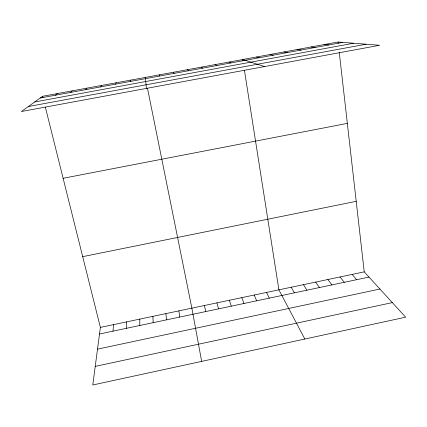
<?xml version="1.0" encoding="UTF-8"?>
<svg xmlns="http://www.w3.org/2000/svg" width="427" height="427" viewBox="0 0 427 427"><rect width="100%" height="100%" fill="white"/><g stroke="black" fill="none" stroke-linecap="round" stroke-linejoin="round"><path stroke-width="0.64" d="M139.81 325.486L139.816 319.102M126.419 328.315L126.707 321.862M112.984 331.155L113.566 324.627M45.363 107.182L100.382 327.402L92.787 384.983L405.65 317.186L364.236 271.866L339.246 52.185M130.55 81.402L130.774 80.1M115.626 84.146L116.203 82.774M100.649 86.894L101.589 85.459M85.624 89.659L86.921 88.154M70.551 92.429L72.211 90.855M55.425 95.21L57.448 93.566M42.641 96.288L21.35 111.532L379.656 45.273L338.088 42.017L42.641 96.288L42.962 97.569M95.237 366.387L392.328 302.604M97.516 349.142L379.929 289.036M99.512 333.999L369.003 277.08M100.382 327.402L364.236 271.866M82.705 256.654L356.214 201.336M63.127 178.283L347.343 123.387M40.25 97.996L342.785 42.385M34.715 101.962L353.631 43.234M28.331 106.531L366.088 44.211M324.595 44.499L328.977 44.926M311.053 46.986L315.126 47.472M297.475 49.479L301.227 50.023M283.854 51.982L287.286 52.585M270.195 54.491L273.301 55.158M256.488 57.004L259.274 57.736M264.575 66.553L242.739 59.534L242.942 60.805M228.947 62.064L231.082 62.918M215.117 64.605L216.921 65.523M201.24 67.156L202.713 68.133M187.32 69.713L188.462 70.754M352.147 274.406L356.662 279.685M340.02 276.963L344.285 282.3M327.861 279.52L331.875 284.921M173.357 72.275L174.163 73.385M315.67 282.087L319.423 287.552M303.442 284.66L306.944 290.189M291.182 287.243L294.422 292.831M304.83 339.033L278.89 289.826L244.441 70.364M266.56 292.426L269.282 298.142M254.198 295.025L256.654 300.811M159.351 74.848L159.815 76.022M241.799 297.635L243.993 303.485M229.368 300.25L231.295 306.164M216.9 302.876L218.56 308.854M204.394 305.508L205.787 311.55M145.554 78.707L145.297 77.431L146.424 88.4M147.491 88.298L191.856 308.15L201.651 361.391M178.902 310.872L179.746 317.053M338.088 42.017L338.232 43.287M165.911 313.61L166.477 319.855M152.882 316.354L153.16 322.668"/></g></svg>
